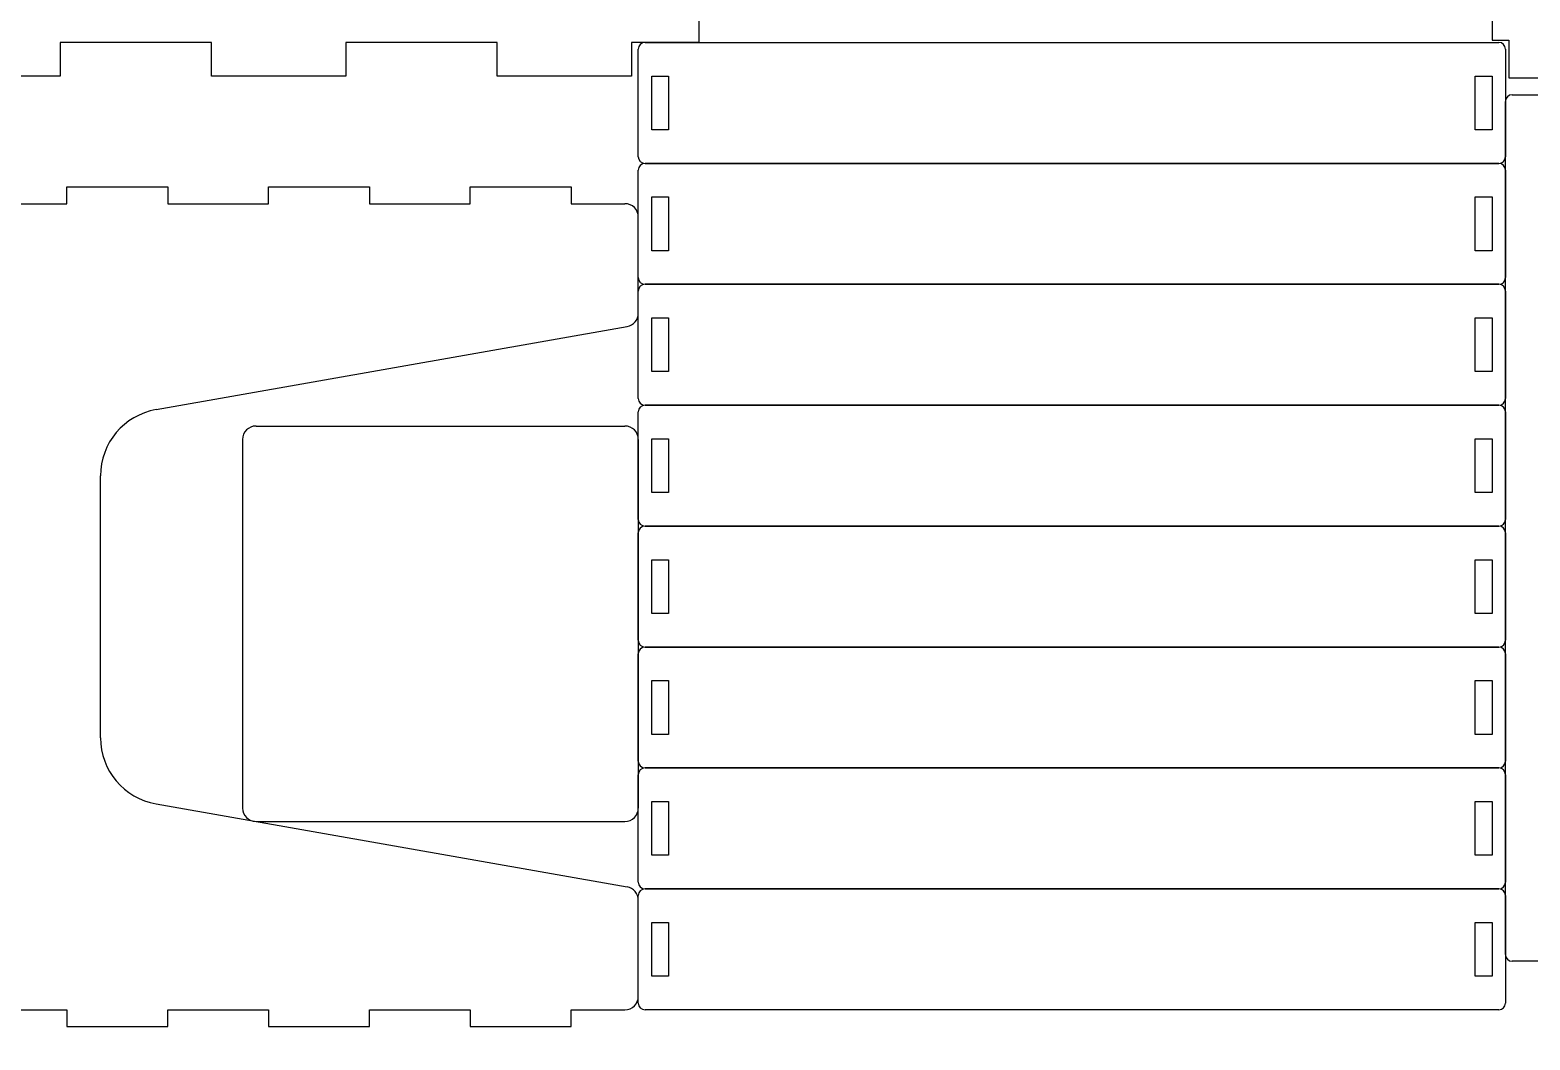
# Model space of a CAD drawing. Header units: millimetres. Extents: x 0 to 1198, y 2 to 800.
# Drawn here: x 833.9 to 1057, y 1.5 to 151.9 of the extents above; entities that cross this region are included whole.
import ezdxf

# ---------------------------------------------------------------- set-up
doc = ezdxf.new("R2010")
doc.units = ezdxf.units.MM
doc.layers.add('SLD-0', color=179, linetype='Continuous')

# ---------------------------------------------------------------- blocks, each defined once
blk = doc.blocks.new('2- Side')
at = {"color": 179, "linetype": 'Continuous', "lineweight": 25}
for p, q in [((141.22, 208.33), (123.25, 208.33)), ((121.28, 206.68), (119.83, 198.48)), ((143.19, 205.98), (141.94, 198.91)), ((117.37, 198.91), (115.98, 191.04)), ((119.83, 198.48), (117.37, 198.91)), ((141.94, 198.91), (144.4, 198.48)), ((143.01, 190.6), (144.4, 198.48)), ((115.49, 173.86), (118.44, 190.6)), ((115.98, 191.04), (118.44, 190.6)), ((140.55, 191.04), (137.6, 174.29)), ((140.55, 191.04), (143.01, 190.6)), ((111.64, 166.42), (113.03, 174.29)), ((113.03, 174.29), (115.49, 173.86)), ((137.6, 174.29), (140.06, 173.86)), ((138.67, 165.98), (140.06, 173.86)), ((114.1, 165.98), (103.92, 108.26)), ((114.1, 165.98), (111.64, 166.42)), ((124.65, 100.86), (136.21, 166.42)), ((136.21, 166.42), (138.67, 165.98)), ((0, 100), (0, 97.5)), ((94.08, 100), (0, 100)), ((124.5, 99.13), (124.5, 85)), ((0, 97.5), (4.5, 97.5)), ((4.5, 97.5), (4.5, 85)), ((2, 85), (2, 70)), ((4.5, 85), (2, 85)), ((124.5, 85), (127, 85)), ((127, 85), (127, 70)), ((45, 80), (84, 80)), ((35.15, 71.74), (22.79, 1.65)), ((93.85, 71.74), (106.21, 1.65)), ((2, 70), (4.5, 70)), ((4.5, 70), (4.5, 55)), ((127, 70), (124.5, 70)), ((124.5, 70), (124.5, 55)), ((2, 55), (2, 40)), ((4.5, 55), (2, 55)), ((124.5, 55), (127, 55)), ((127, 55), (127, 40)), ((2, 40), (4.5, 40)), ((4.5, 40), (4.5, 25)), ((127, 40), (124.5, 40)), ((124.5, 40), (124.5, 25)), ((2, 25), (2, 10)), ((4.5, 25), (2, 25)), ((124.5, 25), (127, 25)), ((127, 25), (127, 10)), ((2, 10), (4.5, 10)), ((4.5, 10), (4.5, 2)), ((127, 10), (124.5, 10)), ((124.5, 10), (124.5, 2)), ((6.5, 0), (20.82, 0)), ((108.18, 0), (122.5, 0))]:
    blk.add_line(p, q, dxfattribs=at)
for centre, radius, start, end in [((123.25, 206.33), 2, 90, 170), ((141.22, 206.33), 2, 350, 90), ((94.08, 110), 10, 270, 350), ((134.5, 99.13), 10, 170, 180), ((45, 70), 10, 90, 170), ((84, 70), 10, 10, 90), ((6.5, 2), 2, 180, 270), ((20.82, 2), 2, 270, 350), ((108.18, 2), 2, 190, 270), ((122.5, 2), 2, 270, 0)]:
    blk.add_arc(centre, radius, start, end, dxfattribs=at)
blk = doc.blocks.new('2- Side2')
at = {"color": 179, "linetype": 'Continuous', "lineweight": 25}
for p, q in [((11.5, 57.5), (11.5, 55)), ((21.5, 57.5), (11.5, 57.5)), ((21.5, 55), (21.5, 57.5)), ((30.5, 57.5), (30.5, 55)), ((40.5, 57.5), (30.5, 57.5)), ((40.5, 55), (40.5, 57.5)), ((49.5, 57.5), (49.5, 55)), ((59.5, 57.5), (49.5, 57.5)), ((59.5, 55), (59.5, 57.5)), ((68.5, 57.5), (68.5, 55)), ((78.5, 57.5), (68.5, 57.5)), ((78.5, 55), (78.5, 57.5)), ((87.5, 57.5), (87.5, 55)), ((97.5, 57.5), (87.5, 57.5)), ((97.5, 55), (97.5, 57.5)), ((106.5, 57.5), (106.5, 55)), ((116.5, 57.5), (106.5, 57.5)), ((116.5, 55), (116.5, 57.5)), ((125.5, 57.5), (125.5, 55)), ((135.5, 57.5), (125.5, 57.5)), ((135.5, 55), (135.5, 57.5)), ((2.5, 55), (2.5, 49.375)), ((11.5, 55), (2.5, 55)), ((30.5, 55), (21.5, 55)), ((49.5, 55), (40.5, 55)), ((68.5, 55), (59.5, 55)), ((87.5, 55), (78.5, 55)), ((106.5, 55), (97.5, 55)), ((125.5, 55), (116.5, 55)), ((144.5, 55), (135.5, 55)), ((144.5, 49.375), (144.5, 55)), ((0, 49.375), (0, 39.375)), ((2.5, 49.375), (0, 49.375)), ((147, 49.375), (144.5, 49.375)), ((147, 39.375), (147, 49.375)), ((0, 39.375), (2.5, 39.375)), ((2.5, 39.375), (2.5, 33.75)), ((144.5, 39.375), (147, 39.375)), ((144.5, 33.75), (144.5, 39.375)), ((0, 33.75), (0, 23.75)), ((2.5, 33.75), (0, 33.75)), ((147, 33.75), (144.5, 33.75)), ((147, 23.75), (147, 33.75)), ((11.5, 30), (11.5, 27.5)), ((21.5, 30), (11.5, 30)), ((21.5, 27.5), (21.5, 30)), ((40.5, 30), (30.5, 30)), ((30.5, 30), (30.5, 27.5)), ((40.5, 27.5), (40.5, 30)), ((59.5, 30), (49.5, 30)), ((49.5, 30), (49.5, 27.5)), ((59.5, 27.5), (59.5, 30)), ((78.5, 30), (68.5, 30)), ((68.5, 30), (68.5, 27.5)), ((78.5, 27.5), (78.5, 30)), ((97.5, 30), (87.5, 30)), ((87.5, 30), (87.5, 27.5)), ((97.5, 27.5), (97.5, 30)), ((116.5, 30), (106.5, 30)), ((106.5, 30), (106.5, 27.5)), ((116.5, 27.5), (116.5, 30)), ((135.5, 30), (125.5, 30)), ((125.5, 30), (125.5, 27.5)), ((135.5, 27.5), (135.5, 30)), ((11.5, 27.5), (21.5, 27.5)), ((30.5, 27.5), (40.5, 27.5)), ((49.5, 27.5), (59.5, 27.5)), ((68.5, 27.5), (78.5, 27.5)), ((87.5, 27.5), (97.5, 27.5)), ((106.5, 27.5), (116.5, 27.5)), ((125.5, 27.5), (135.5, 27.5)), ((0, 23.75), (2.5, 23.75)), ((2.5, 23.75), (2.5, 18.125)), ((144.5, 23.75), (147, 23.75)), ((144.5, 18.125), (144.5, 23.75)), ((0, 18.125), (0, 8.125)), ((2.5, 18.125), (0, 18.125)), ((147, 18.125), (144.5, 18.125)), ((147, 8.125), (147, 18.125)), ((0, 8.125), (2.5, 8.125)), ((2.5, 8.125), (2.5, 2.5)), ((144.5, 8.125), (147, 8.125)), ((144.5, 2.5), (144.5, 8.125)), ((2.5, 2.5), (11.5, 2.5)), ((11.5, 2.5), (11.5, 0)), ((21.5, 2.5), (30.5, 2.5)), ((21.5, 0), (21.5, 2.5)), ((30.5, 2.5), (30.5, 0)), ((40.5, 2.5), (49.5, 2.5)), ((40.5, 0), (40.5, 2.5)), ((49.5, 2.5), (49.5, 0)), ((59.5, 2.5), (68.5, 2.5)), ((59.5, 0), (59.5, 2.5)), ((68.5, 2.5), (68.5, 0)), ((78.5, 2.5), (87.5, 2.5)), ((78.5, 0), (78.5, 2.5)), ((87.5, 2.5), (87.5, 0)), ((97.5, 2.5), (106.5, 2.5)), ((97.5, 0), (97.5, 2.5)), ((106.5, 2.5), (106.5, 0)), ((116.5, 2.5), (125.5, 2.5)), ((116.5, 0), (116.5, 2.5)), ((125.5, 2.5), (125.5, 0)), ((135.5, 2.5), (144.5, 2.5)), ((135.5, 0), (135.5, 2.5)), ((11.5, 0), (21.5, 0)), ((30.5, 0), (40.5, 0)), ((49.5, 0), (59.5, 0)), ((68.5, 0), (78.5, 0)), ((87.5, 0), (97.5, 0)), ((106.5, 0), (116.5, 0)), ((125.5, 0), (135.5, 0))]:
    blk.add_line(p, q, dxfattribs=at)
blk = doc.blocks.new('2- Top')
at = {"color": 179, "linetype": 'Continuous', "lineweight": 25}
for p, q in [((15, 150), (15, 155)), ((15, 155), (35, 155)), ((35, 155), (35, 150)), ((57.5, 150), (57.5, 155)), ((57.5, 155), (77.5, 155)), ((77.5, 155), (77.5, 150)), ((100, 150), (100, 155)), ((100, 155), (120, 155)), ((5, 135), (5, 150)), ((5, 150), (15, 150)), ((35, 150), (57.5, 150)), ((77.5, 150), (100, 150))]:
    blk.add_line(p, q, dxfattribs=at)
blk = doc.blocks.new('5- Up')
at = {"color": 179, "linetype": 'Continuous', "lineweight": 25}
for p, q in [((1, 18), (128, 18)), ((0, 1), (0, 17)), ((129, 17), (129, 1)), ((2, 13), (4.5, 13)), ((2, 5), (2, 13)), ((4.5, 13), (4.5, 5)), ((124.5, 13), (127, 13)), ((124.5, 5), (124.5, 13)), ((127, 13), (127, 5)), ((4.5, 5), (2, 5)), ((127, 5), (124.5, 5)), ((128, 0), (1, 0))]:
    blk.add_line(p, q, dxfattribs=at)
for centre, start, end in [((1, 17), 90, 180), ((128, 17), 0, 90), ((1, 1), 180, 270), ((128, 1), 270, 0)]:
    blk.add_arc(centre, 1, start, end, dxfattribs=at)

msp = doc.modelspace()

# ---------------------------------------------------------------- linework, layer by layer
at = {"layer": 'SLD-0'}
for p, q in [((867.52, 92.9), (922.39, 92.9)), ((865.52, 90.9), (865.52, 36.03)), ((924.39, 90.9), (924.39, 36.03)), ((867.52, 34.03), (922.39, 34.03))]:
    msp.add_line(p, q, dxfattribs=at)
for centre, start, end in [((867.52, 90.9), 90, 180), ((922.39, 90.9), 0, 90), ((867.52, 36.03), 180, 270), ((922.39, 36.03), 270, 0)]:
    msp.add_arc(centre, 2, start, end, dxfattribs=at)

# ---------------------------------------------------------------- block references
at = {"color": 7, "linetype": 'Continuous'}
for name, p, rotation in [('2- Top', (938.39, 300), 180), ('2- Side', (924.39, 1.5), 90), ('5- Up', (1071.39, 13.22), 90)]:
    msp.add_blockref(name, p, dxfattribs=dict(at, rotation=rotation))
for name, p in [('2- Side2', (1051.39, 142.22)), ('5- Up', (924.39, 132)), ('5- Up', (924.39, 114)), ('5- Up', (924.39, 96)), ('5- Up', (924.39, 78)), ('5- Up', (924.39, 60)), ('5- Up', (924.39, 42)), ('5- Up', (924.39, 24)), ('5- Up', (924.39, 6))]:
    msp.add_blockref(name, p, dxfattribs=at)

doc.saveas('drawing.dxf')
